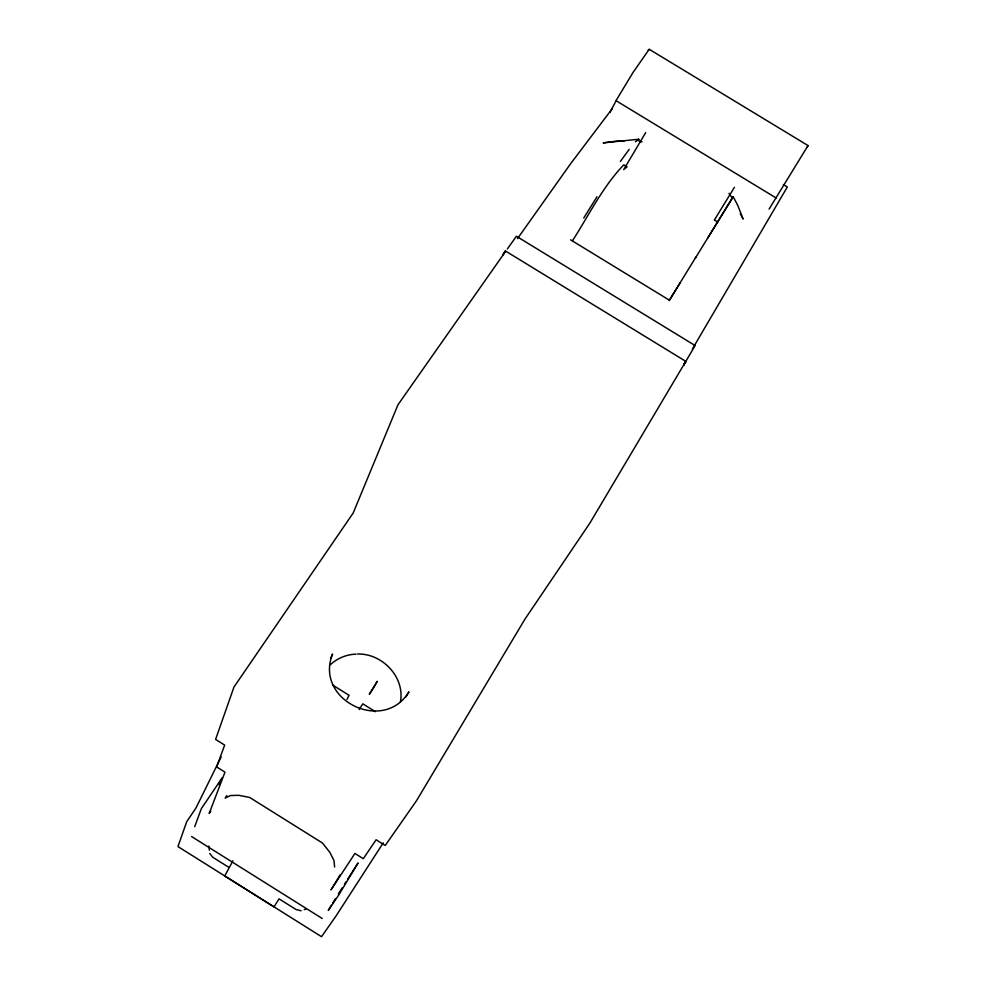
<?xml version="1.0" encoding="UTF-8"?>
<svg xmlns="http://www.w3.org/2000/svg" width="986" height="986" viewBox="0 0 986 986"><rect width="100%" height="100%" fill="white"/><g stroke="black" fill="none" stroke-linecap="round" stroke-linejoin="round"><path stroke-width="1.48" d="M400.452 701.724C404.987 676.889 382.161 653.311 357.561 654.014M194.71 826.699L201.354 808.619L222.109 777.892L218.732 784.683M610.026 112.379L616.127 100.658M685.849 361.418L683.643 365.079L685.874 361.406L505.485 251.011L503.156 254.598L505.485 251.011M330.704 658.155L332.578 654.038C314.004 699.949 383.517 734.003 408.919 691.839L405.912 696.966M221.16 756.94L195.98 807.99L186.699 821.683L177.961 846.58L321.535 936.7L336.337 915.513L383.221 842.882M347.01 699.394L349.093 695.303L332.787 685.147M649.343 49.349L808.039 145.571L769.08 209.094M375.555 684.395L377.219 681.301L369.294 694.366L375 685.43M807.361 146.852L808.039 145.632M572.435 240.831C588.864 215.293 602.668 186.662 623.805 164.847L627.084 166.844L623.694 169.604L645.67 132.654M692.332 349.093L787.321 186.995L783.365 184.592M683.224 365.732L589.911 523.048L524.885 619.233L416.425 800.842L385.243 845.47L376.11 839.764L363.304 858.695L354.935 853.445L331.025 889.877L340.269 874.631M686.515 360.161L695.13 345.568L516.405 236.246L507.346 248.953M707.689 238.082L733.19 196.67L737.811 205.532L743.136 219.065L740.301 213.777M331.395 905.296L328.276 910.46L338.876 894.795L358.054 862.972L347.59 879.327M332.948 902.72L335.277 898.85M714.677 219.496L734.422 187.352M669.223 300.582L680.13 282.834M695.29 258.209L733.19 196.67M695.931 257.099L669.42 300.212L570.598 239.832M583.774 217.968L596.998 196.769M338.358 893.871L342.154 887.868M344.434 884.269L346.012 881.804M359.163 709.55L362.811 703.844L375.37 711.67M232.942 860.741L224.746 875.987L274.009 906.898L279.038 898.85L296.145 909.585L301.05 910.744M226.842 795.579L225.153 798.118L230.514 795.542L238.858 795.308L249.717 797.477L322.447 843.005L329.854 852.36L333.983 860.532L334.624 867.002M210.819 811.047L209.168 813.512L224.981 772.149L216.649 766.935L224.66 745.096L215.589 739.414L233.978 687.02L353.21 512.979L397.987 404.753L502.835 255.312M517.502 238.6L570.426 163.984L611.973 109.027M620.391 161.433L629.191 149.342M648.209 50.348L649.182 49.3L632.963 72.57L616.016 100.658L776.192 198.013M330.384 664.7C337.323 658.254 346.579 654.408 356.045 654.137M635.403 141.848L638.755 139.236L639.187 141.429L642.071 141.824M304.218 909.684L306.116 908.796M638.755 139.236L603.149 142.871L616.62 141.121L623.965 141.294M714.345 219.977L717.635 221.973M191.604 836.559L322.237 918.508M228.727 867.273L212.877 857.339L209.735 853.457M728.987 193.33L732.339 198.1M208.884 846.074L209.352 850.178M504.228 252.65L503.156 254.598L505.325 251.11L504.228 252.65M685.8 361.566L683.643 365.079L685.8 361.566"/></g></svg>
